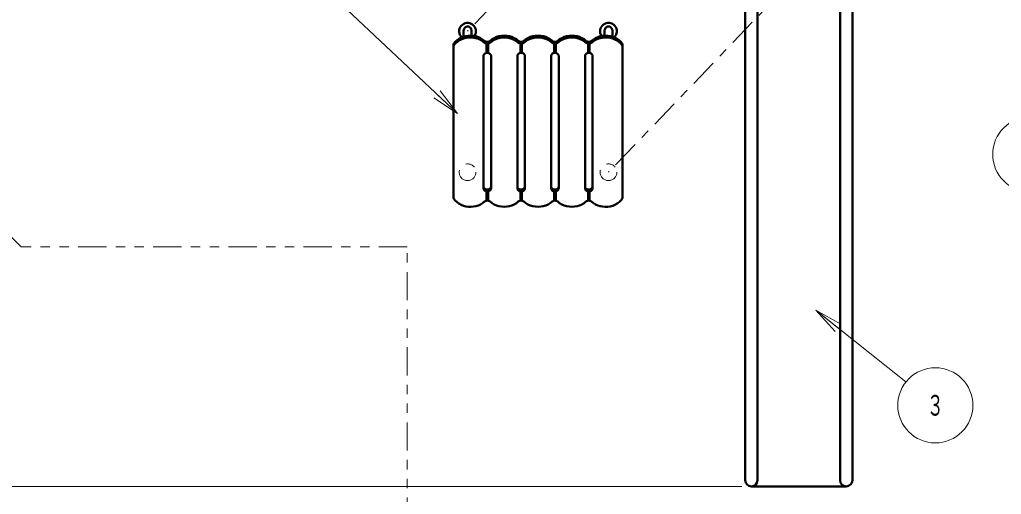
# Model space of a CAD drawing. Units: millimetres on the paper. Extents: x -385 to 0, y -594 to 267.
# Drawn here: x -332.5 to -228, y 81.5 to 132.1 of the extents above; entities that cross this region are included whole.
import ezdxf
from ezdxf.enums import TextEntityAlignment as Align

# ---------------------------------------------------------------- set-up
doc = ezdxf.new("R2010")
doc.units = ezdxf.units.MM
doc.linetypes.add('USER2', pattern=[6, 3, -1, 1, -1])
doc.linetypes.add('USER3', pattern=[8, 3, -1, 1, -1, 1, -1])
doc.layers.add('LY_1', color=140, linetype='Continuous', lineweight=50)
doc.styles.add('ＭＳ ゴシック', font='')
doc.styles.get('ＭＳ ゴシック').set_extended_font_data('MS Gothic')

msp = doc.modelspace()

# ---------------------------------------------------------------- linework, layer by layer
at = {"layer": 'LY_1', "color": 7, "linetype": 'USER2', "lineweight": 13}
for p, q in [((-257.063, 159.758), (-284.818, 130.814)), ((-242.063, 144.758), (-269.818, 115.814))]:
    msp.add_line(p, q, dxfattribs=at)
at = {"layer": 'LY_1'}
for p, q in [((-255.263, 83.028), (-255.263, 144.278)), ((-253.963, 83.028), (-253.963, 144.278)), ((-245.163, 83.028), (-245.163, 144.278)), ((-243.863, 83.028), (-243.863, 144.278)), ((-285.245, 130.236), (-285.245, 130.814)), ((-284.391, 130.344), (-284.391, 130.814)), ((-270.245, 130.344), (-270.245, 130.814)), ((-269.391, 130.236), (-269.391, 130.814)), ((-286.318, 113.136), (-286.318, 129.344)), ((-282.798, 128.507), (-282.798, 129.493)), ((-282.638, 128.507), (-282.638, 129.493)), ((-279.198, 128.507), (-279.198, 129.493)), ((-279.038, 128.507), (-279.038, 129.493)), ((-275.598, 128.507), (-275.598, 129.493)), ((-275.438, 128.507), (-275.438, 129.493)), ((-271.998, 128.507), (-271.998, 129.493)), ((-271.838, 128.507), (-271.838, 129.493)), ((-268.318, 113.136), (-268.318, 129.344)), ((-283.118, 114.098), (-283.118, 128.186)), ((-282.318, 114.098), (-282.318, 128.186)), ((-279.518, 114.098), (-279.518, 128.186)), ((-278.718, 114.098), (-278.718, 128.186)), ((-275.918, 114.098), (-275.918, 128.186)), ((-275.118, 114.098), (-275.118, 128.186)), ((-272.318, 114.098), (-272.318, 128.186)), ((-271.518, 114.098), (-271.518, 128.186)), ((-282.798, 113.777), (-282.798, 112.791)), ((-282.638, 113.777), (-282.638, 112.791)), ((-279.198, 113.777), (-279.198, 112.791)), ((-279.038, 113.777), (-279.038, 112.791)), ((-275.598, 113.777), (-275.598, 112.791)), ((-275.438, 113.777), (-275.438, 112.791)), ((-271.998, 113.777), (-271.998, 112.791)), ((-271.838, 113.777), (-271.838, 112.791)), ((-254.613, 82.378), (-244.513, 82.378))]:
    msp.add_line(p, q, dxfattribs=at)
at = {"layer": 'LY_1', "color": 7, "lineweight": 13}
for p, q in [((-285.89, 122.053), (-298.231, 133.656)), ((-287.734, 124.472), (-285.89, 122.053)), ((-285.89, 122.053), (-288.419, 123.744)), ((-285.89, 122.053), (-288.076, 124.108)), ((-245.709, 98.871), (-247.744, 101.131)), ((-247.744, 101.131), (-245.086, 99.653)), ((-247.744, 101.131), (-245.397, 99.262)), ((-247.744, 101.131), (-238.16, 93.5)), ((-255.613, 82.378), (-366.954, 82.378)), ((-255.613, 82.378), (-366.954, 82.378))]:
    msp.add_line(p, q, dxfattribs=at)
at = {"layer": 'LY_1', "color": 7, "linetype": 'USER3', "lineweight": 13}
msp.add_lwpolyline([(-144.792, 203.264), (-144.792, 160.179), (-160.172, 144.799), (-160.172, 98.955), (-163.283, 95.844), (-163.283, 82.669), (-184.371, 61.581), (-208.472, 61.581), (-227.675, 42.378), (-271.451, 42.378), (-291.263, 62.19), (-291.263, 107.867), (-332.344, 107.867), (-353.954, 129.477), (-353.954, 175.039), (-332.344, 196.649), (-286.527, 196.649), (-286.217, 196.959), (-280.022, 196.959), (-266.451, 210.53), (-250.767, 210.53), (-227.575, 233.722), (-175.25, 233.722)], close=True, dxfattribs=at)
at = {"layer": 'LY_1'}
for points in [[(-285.245, 130.814), (-285.242, 130.882), (-285.231, 130.949), (-285.213, 131.013), (-285.188, 131.074), (-285.157, 131.131), (-285.12, 131.182), (-285.078, 131.227), (-285.032, 131.265), (-284.982, 131.295), (-284.929, 131.317), (-284.874, 131.33), (-284.818, 131.335), (-284.763, 131.33), (-284.708, 131.317), (-284.655, 131.295), (-284.605, 131.265), (-284.559, 131.227), (-284.517, 131.182), (-284.48, 131.131), (-284.449, 131.074), (-284.424, 131.013), (-284.406, 130.949), (-284.395, 130.882), (-284.391, 130.814)], [(-269.391, 130.814), (-269.395, 130.882), (-269.406, 130.949), (-269.424, 131.013), (-269.449, 131.074), (-269.48, 131.131), (-269.517, 131.182), (-269.559, 131.227), (-269.605, 131.265), (-269.655, 131.295), (-269.708, 131.317), (-269.763, 131.33), (-269.818, 131.335), (-269.874, 131.33), (-269.929, 131.317), (-269.982, 131.295), (-270.032, 131.265), (-270.078, 131.227), (-270.12, 131.182), (-270.157, 131.131), (-270.188, 131.074), (-270.213, 131.013), (-270.231, 130.949), (-270.242, 130.882), (-270.245, 130.814)], [(-283.018, 129.793), (-283.213, 129.95), (-283.431, 130.085), (-283.67, 130.193), (-283.925, 130.274), (-284.191, 130.326), (-284.463, 130.347), (-284.735, 130.338), (-285.004, 130.299), (-285.264, 130.23), (-285.51, 130.132), (-285.737, 130.008), (-285.942, 129.86), (-286.12, 129.691), (-286.268, 129.503)], [(-283.018, 129.597), (-283.213, 129.755), (-283.431, 129.889), (-283.67, 129.997), (-283.925, 130.078), (-284.191, 130.13), (-284.463, 130.151), (-284.735, 130.142), (-285.004, 130.103), (-285.264, 130.034), (-285.51, 129.936), (-285.737, 129.813), (-285.942, 129.664), (-286.12, 129.495), (-286.268, 129.307)], [(-282.418, 129.793), (-282.459, 129.761), (-282.504, 129.733), (-282.554, 129.711), (-282.607, 129.695), (-282.662, 129.685), (-282.718, 129.682), (-282.775, 129.685), (-282.83, 129.695), (-282.883, 129.711), (-282.933, 129.733), (-282.978, 129.761), (-283.018, 129.793)], [(-282.418, 129.597), (-282.459, 129.565), (-282.504, 129.537), (-282.554, 129.515), (-282.607, 129.499), (-282.662, 129.49), (-282.718, 129.486), (-282.775, 129.49), (-282.83, 129.499), (-282.883, 129.515), (-282.933, 129.537), (-282.978, 129.565), (-283.018, 129.597)], [(-279.418, 129.793), (-279.62, 129.955), (-279.847, 130.093), (-280.096, 130.203), (-280.361, 130.283), (-280.637, 130.331), (-280.918, 130.348), (-281.2, 130.331), (-281.476, 130.283), (-281.741, 130.203), (-281.99, 130.093), (-282.217, 129.955), (-282.418, 129.793)], [(-279.418, 129.597), (-279.62, 129.76), (-279.847, 129.897), (-280.096, 130.007), (-280.361, 130.087), (-280.637, 130.136), (-280.918, 130.152), (-281.2, 130.136), (-281.476, 130.087), (-281.741, 130.007), (-281.99, 129.897), (-282.217, 129.76), (-282.418, 129.597)], [(-278.818, 129.793), (-278.859, 129.761), (-278.904, 129.733), (-278.954, 129.711), (-279.007, 129.695), (-279.062, 129.685), (-279.118, 129.682), (-279.175, 129.685), (-279.23, 129.695), (-279.283, 129.711), (-279.333, 129.733), (-279.378, 129.761), (-279.418, 129.793)], [(-278.818, 129.597), (-278.859, 129.565), (-278.904, 129.537), (-278.954, 129.515), (-279.007, 129.499), (-279.062, 129.49), (-279.118, 129.486), (-279.175, 129.49), (-279.23, 129.499), (-279.283, 129.515), (-279.333, 129.537), (-279.378, 129.565), (-279.418, 129.597)], [(-275.818, 129.793), (-276.02, 129.955), (-276.247, 130.093), (-276.496, 130.203), (-276.761, 130.283), (-277.037, 130.331), (-277.318, 130.348), (-277.6, 130.331), (-277.876, 130.283), (-278.141, 130.203), (-278.39, 130.093), (-278.617, 129.955), (-278.818, 129.793)], [(-275.818, 129.597), (-276.02, 129.76), (-276.247, 129.897), (-276.496, 130.007), (-276.761, 130.087), (-277.037, 130.136), (-277.318, 130.152), (-277.6, 130.136), (-277.876, 130.087), (-278.141, 130.007), (-278.39, 129.897), (-278.617, 129.76), (-278.818, 129.597)], [(-275.218, 129.793), (-275.259, 129.761), (-275.304, 129.733), (-275.354, 129.711), (-275.407, 129.695), (-275.462, 129.685), (-275.518, 129.682), (-275.575, 129.685), (-275.63, 129.695), (-275.683, 129.711), (-275.733, 129.733), (-275.778, 129.761), (-275.818, 129.793)], [(-275.218, 129.597), (-275.259, 129.565), (-275.304, 129.537), (-275.354, 129.515), (-275.407, 129.499), (-275.462, 129.49), (-275.518, 129.486), (-275.575, 129.49), (-275.63, 129.499), (-275.683, 129.515), (-275.733, 129.537), (-275.778, 129.565), (-275.818, 129.597)], [(-272.218, 129.793), (-272.42, 129.955), (-272.647, 130.093), (-272.896, 130.203), (-273.161, 130.283), (-273.437, 130.331), (-273.718, 130.348), (-274, 130.331), (-274.276, 130.283), (-274.541, 130.203), (-274.79, 130.093), (-275.017, 129.955), (-275.218, 129.793)], [(-272.218, 129.597), (-272.42, 129.76), (-272.647, 129.897), (-272.896, 130.007), (-273.161, 130.087), (-273.437, 130.136), (-273.718, 130.152), (-274, 130.136), (-274.276, 130.087), (-274.541, 130.007), (-274.79, 129.897), (-275.017, 129.76), (-275.218, 129.597)], [(-271.618, 129.793), (-271.659, 129.761), (-271.704, 129.733), (-271.754, 129.711), (-271.807, 129.695), (-271.862, 129.685), (-271.918, 129.682), (-271.975, 129.685), (-272.03, 129.695), (-272.083, 129.711), (-272.133, 129.733), (-272.178, 129.761), (-272.218, 129.793)], [(-271.618, 129.597), (-271.659, 129.565), (-271.704, 129.537), (-271.754, 129.515), (-271.807, 129.499), (-271.862, 129.49), (-271.918, 129.486), (-271.975, 129.49), (-272.03, 129.499), (-272.083, 129.515), (-272.133, 129.537), (-272.178, 129.565), (-272.218, 129.597)], [(-268.368, 129.503), (-268.517, 129.691), (-268.695, 129.86), (-268.9, 130.008), (-269.127, 130.132), (-269.373, 130.23), (-269.633, 130.299), (-269.902, 130.338), (-270.174, 130.347), (-270.446, 130.326), (-270.712, 130.274), (-270.967, 130.193), (-271.206, 130.085), (-271.424, 129.95), (-271.618, 129.793)], [(-268.368, 129.307), (-268.517, 129.495), (-268.695, 129.664), (-268.9, 129.813), (-269.127, 129.936), (-269.373, 130.034), (-269.633, 130.103), (-269.902, 130.142), (-270.174, 130.151), (-270.446, 130.13), (-270.712, 130.078), (-270.967, 129.997), (-271.206, 129.889), (-271.424, 129.755), (-271.618, 129.597)], [(-286.268, 129.503), (-286.306, 129.426), (-286.318, 129.344)], [(-286.268, 129.307), (-286.306, 129.23), (-286.318, 129.148)], [(-268.318, 129.344), (-268.331, 129.426), (-268.368, 129.503)], [(-268.318, 129.148), (-268.331, 129.23), (-268.368, 129.307)], [(-282.318, 128.186), (-282.322, 128.229), (-282.332, 128.271), (-282.349, 128.312), (-282.372, 128.35), (-282.401, 128.386), (-282.436, 128.418), (-282.475, 128.446), (-282.518, 128.47), (-282.565, 128.489), (-282.615, 128.503), (-282.666, 128.511), (-282.718, 128.514), (-282.771, 128.511), (-282.822, 128.503), (-282.872, 128.489), (-282.918, 128.47), (-282.962, 128.446), (-283.001, 128.418), (-283.036, 128.386), (-283.065, 128.35), (-283.088, 128.312), (-283.105, 128.271), (-283.115, 128.229), (-283.118, 128.186)], [(-278.718, 128.186), (-278.722, 128.229), (-278.732, 128.271), (-278.749, 128.312), (-278.772, 128.35), (-278.801, 128.386), (-278.836, 128.418), (-278.875, 128.446), (-278.918, 128.47), (-278.965, 128.489), (-279.015, 128.503), (-279.066, 128.511), (-279.118, 128.514), (-279.171, 128.511), (-279.222, 128.503), (-279.272, 128.489), (-279.318, 128.47), (-279.362, 128.446), (-279.401, 128.418), (-279.436, 128.386), (-279.465, 128.35), (-279.488, 128.312), (-279.505, 128.271), (-279.515, 128.229), (-279.518, 128.186)], [(-275.118, 128.186), (-275.122, 128.229), (-275.132, 128.271), (-275.149, 128.312), (-275.172, 128.35), (-275.201, 128.386), (-275.236, 128.418), (-275.275, 128.446), (-275.318, 128.47), (-275.365, 128.489), (-275.415, 128.503), (-275.466, 128.511), (-275.518, 128.514), (-275.571, 128.511), (-275.622, 128.503), (-275.672, 128.489), (-275.718, 128.47), (-275.762, 128.446), (-275.801, 128.418), (-275.836, 128.386), (-275.865, 128.35), (-275.888, 128.312), (-275.905, 128.271), (-275.915, 128.229), (-275.918, 128.186)], [(-271.518, 128.186), (-271.522, 128.229), (-271.532, 128.271), (-271.549, 128.312), (-271.572, 128.35), (-271.601, 128.386), (-271.636, 128.418), (-271.675, 128.446), (-271.718, 128.47), (-271.765, 128.489), (-271.815, 128.503), (-271.866, 128.511), (-271.918, 128.514), (-271.971, 128.511), (-272.022, 128.503), (-272.072, 128.489), (-272.118, 128.47), (-272.162, 128.446), (-272.201, 128.418), (-272.236, 128.386), (-272.265, 128.35), (-272.288, 128.312), (-272.305, 128.271), (-272.315, 128.229), (-272.318, 128.186)], [(-282.318, 114.294), (-282.322, 114.251), (-282.332, 114.209), (-282.349, 114.168), (-282.372, 114.13), (-282.401, 114.094), (-282.436, 114.062), (-282.475, 114.034), (-282.518, 114.01), (-282.565, 113.991), (-282.615, 113.977), (-282.666, 113.969), (-282.718, 113.966), (-282.771, 113.969), (-282.822, 113.977), (-282.872, 113.991), (-282.918, 114.01), (-282.962, 114.034), (-283.001, 114.062), (-283.036, 114.094), (-283.065, 114.13), (-283.088, 114.168), (-283.105, 114.209), (-283.115, 114.251), (-283.118, 114.294)], [(-282.318, 114.098), (-282.322, 114.055), (-282.332, 114.013), (-282.349, 113.972), (-282.372, 113.934), (-282.401, 113.898), (-282.436, 113.866), (-282.475, 113.838), (-282.518, 113.814), (-282.565, 113.795), (-282.615, 113.781), (-282.666, 113.773), (-282.718, 113.77), (-282.771, 113.773), (-282.822, 113.781), (-282.872, 113.795), (-282.918, 113.814), (-282.962, 113.838), (-283.001, 113.866), (-283.036, 113.898), (-283.065, 113.934), (-283.088, 113.972), (-283.105, 114.013), (-283.115, 114.055), (-283.118, 114.098)], [(-278.718, 114.294), (-278.722, 114.251), (-278.732, 114.209), (-278.749, 114.168), (-278.772, 114.13), (-278.801, 114.094), (-278.836, 114.062), (-278.875, 114.034), (-278.918, 114.01), (-278.965, 113.991), (-279.015, 113.977), (-279.066, 113.969), (-279.118, 113.966), (-279.171, 113.969), (-279.222, 113.977), (-279.272, 113.991), (-279.318, 114.01), (-279.362, 114.034), (-279.401, 114.062), (-279.436, 114.094), (-279.465, 114.13), (-279.488, 114.168), (-279.505, 114.209), (-279.515, 114.251), (-279.518, 114.294)], [(-278.718, 114.098), (-278.722, 114.055), (-278.732, 114.013), (-278.749, 113.972), (-278.772, 113.934), (-278.801, 113.898), (-278.836, 113.866), (-278.875, 113.838), (-278.918, 113.814), (-278.965, 113.795), (-279.015, 113.781), (-279.066, 113.773), (-279.118, 113.77), (-279.171, 113.773), (-279.222, 113.781), (-279.272, 113.795), (-279.318, 113.814), (-279.362, 113.838), (-279.401, 113.866), (-279.436, 113.898), (-279.465, 113.934), (-279.488, 113.972), (-279.505, 114.013), (-279.515, 114.055), (-279.518, 114.098)], [(-275.118, 114.294), (-275.122, 114.251), (-275.132, 114.209), (-275.149, 114.168), (-275.172, 114.13), (-275.201, 114.094), (-275.236, 114.062), (-275.275, 114.034), (-275.318, 114.01), (-275.365, 113.991), (-275.415, 113.977), (-275.466, 113.969), (-275.518, 113.966), (-275.571, 113.969), (-275.622, 113.977), (-275.672, 113.991), (-275.718, 114.01), (-275.762, 114.034), (-275.801, 114.062), (-275.836, 114.094), (-275.865, 114.13), (-275.888, 114.168), (-275.905, 114.209), (-275.915, 114.251), (-275.918, 114.294)], [(-275.118, 114.098), (-275.122, 114.055), (-275.132, 114.013), (-275.149, 113.972), (-275.172, 113.934), (-275.201, 113.898), (-275.236, 113.866), (-275.275, 113.838), (-275.318, 113.814), (-275.365, 113.795), (-275.415, 113.781), (-275.466, 113.773), (-275.518, 113.77), (-275.571, 113.773), (-275.622, 113.781), (-275.672, 113.795), (-275.718, 113.814), (-275.762, 113.838), (-275.801, 113.866), (-275.836, 113.898), (-275.865, 113.934), (-275.888, 113.972), (-275.905, 114.013), (-275.915, 114.055), (-275.918, 114.098)], [(-271.518, 114.294), (-271.522, 114.251), (-271.532, 114.209), (-271.549, 114.168), (-271.572, 114.13), (-271.601, 114.094), (-271.636, 114.062), (-271.675, 114.034), (-271.718, 114.01), (-271.765, 113.991), (-271.815, 113.977), (-271.866, 113.969), (-271.918, 113.966), (-271.971, 113.969), (-272.022, 113.977), (-272.072, 113.991), (-272.118, 114.01), (-272.162, 114.034), (-272.201, 114.062), (-272.236, 114.094), (-272.265, 114.13), (-272.288, 114.168), (-272.305, 114.209), (-272.315, 114.251), (-272.318, 114.294)], [(-271.518, 114.098), (-271.522, 114.055), (-271.532, 114.013), (-271.549, 113.972), (-271.572, 113.934), (-271.601, 113.898), (-271.636, 113.866), (-271.675, 113.838), (-271.718, 113.814), (-271.765, 113.795), (-271.815, 113.781), (-271.866, 113.773), (-271.918, 113.77), (-271.971, 113.773), (-272.022, 113.781), (-272.072, 113.795), (-272.118, 113.814), (-272.162, 113.838), (-272.201, 113.866), (-272.236, 113.898), (-272.265, 113.934), (-272.288, 113.972), (-272.305, 114.013), (-272.315, 114.055), (-272.318, 114.098)], [(-286.268, 112.977), (-286.306, 113.054), (-286.318, 113.136)], [(-283.018, 112.687), (-283.213, 112.529), (-283.431, 112.395), (-283.67, 112.287), (-283.925, 112.206), (-284.191, 112.154), (-284.463, 112.133), (-284.735, 112.142), (-285.004, 112.181), (-285.264, 112.25), (-285.51, 112.347), (-285.737, 112.471), (-285.942, 112.62), (-286.12, 112.789), (-286.268, 112.977)], [(-268.368, 112.977), (-268.517, 112.789), (-268.695, 112.62), (-268.9, 112.471), (-269.127, 112.347), (-269.373, 112.25), (-269.633, 112.181), (-269.902, 112.142), (-270.174, 112.133), (-270.446, 112.154), (-270.712, 112.206), (-270.967, 112.287), (-271.206, 112.395), (-271.424, 112.529), (-271.618, 112.687)], [(-268.318, 113.136), (-268.32, 113.104), (-268.326, 113.073), (-268.335, 113.042), (-268.348, 113.013), (-268.357, 112.995), (-268.368, 112.977)], [(-282.418, 112.687), (-282.459, 112.719), (-282.504, 112.747), (-282.554, 112.769), (-282.607, 112.785), (-282.662, 112.794), (-282.718, 112.798), (-282.775, 112.794), (-282.83, 112.785), (-282.883, 112.769), (-282.933, 112.747), (-282.978, 112.719), (-283.018, 112.687)], [(-279.418, 112.687), (-279.62, 112.524), (-279.847, 112.387), (-280.096, 112.277), (-280.361, 112.197), (-280.637, 112.148), (-280.918, 112.132), (-281.2, 112.148), (-281.476, 112.197), (-281.741, 112.277), (-281.99, 112.387), (-282.217, 112.524), (-282.418, 112.687)], [(-278.818, 112.687), (-278.859, 112.719), (-278.904, 112.747), (-278.954, 112.769), (-279.007, 112.785), (-279.062, 112.794), (-279.118, 112.798), (-279.175, 112.794), (-279.23, 112.785), (-279.283, 112.769), (-279.333, 112.747), (-279.378, 112.719), (-279.418, 112.687)], [(-275.818, 112.687), (-276.02, 112.524), (-276.247, 112.387), (-276.496, 112.277), (-276.761, 112.197), (-277.037, 112.148), (-277.318, 112.132), (-277.6, 112.148), (-277.876, 112.197), (-278.141, 112.277), (-278.39, 112.387), (-278.617, 112.524), (-278.818, 112.687)], [(-275.218, 112.687), (-275.259, 112.719), (-275.304, 112.747), (-275.354, 112.769), (-275.407, 112.785), (-275.462, 112.794), (-275.518, 112.798), (-275.575, 112.794), (-275.63, 112.785), (-275.683, 112.769), (-275.733, 112.747), (-275.778, 112.719), (-275.818, 112.687)], [(-272.218, 112.687), (-272.42, 112.524), (-272.647, 112.387), (-272.896, 112.277), (-273.161, 112.197), (-273.437, 112.148), (-273.718, 112.132), (-274, 112.148), (-274.276, 112.197), (-274.541, 112.277), (-274.79, 112.387), (-275.017, 112.524), (-275.218, 112.687)], [(-271.618, 112.687), (-271.659, 112.719), (-271.704, 112.747), (-271.754, 112.769), (-271.807, 112.785), (-271.862, 112.794), (-271.918, 112.798), (-271.975, 112.794), (-272.03, 112.785), (-272.083, 112.769), (-272.133, 112.747), (-272.178, 112.719), (-272.218, 112.687)]]:
    msp.add_lwpolyline(points, dxfattribs=at)
at = {"layer": 'LY_1', "color": 7, "lineweight": 13}
for centre in [(-224.925, 117.709), (-235.031, 91.008)]:
    msp.add_circle(centre, 4, dxfattribs=at)
at = {"layer": 'LY_1', "color": 7, "linetype": 'USER3', "lineweight": 13}
for centre in [(-284.818, 115.814), (-269.818, 115.814)]:
    msp.add_circle(centre, 0.891, dxfattribs=at)
at = {"layer": 'LY_1'}
for centre, radius, start, end in [((-284.818, 130.814), 0.891, 325.47646, 226.52582), ((-269.818, 130.814), 0.891, 313.47418, 214.52354), ((-254.613, 83.028), 0.65, 180, 270), ((-254.613, 83.028), 0.65, 270, 0), ((-244.513, 83.028), 0.65, 180, 270), ((-244.513, 83.028), 0.65, 270, 0)]:
    msp.add_arc(centre, radius, start, end, dxfattribs=at)

# ---------------------------------------------------------------- texts
at = {"layer": 'LY_1', "color": 7, "style": 'ＭＳ ゴシック', "width": 0.6}
msp.add_text('３', height=2.199, dxfattribs=at).set_placement((-235.031, 91.008), align=Align.MIDDLE_CENTER)

doc.saveas('drawing.dxf')
